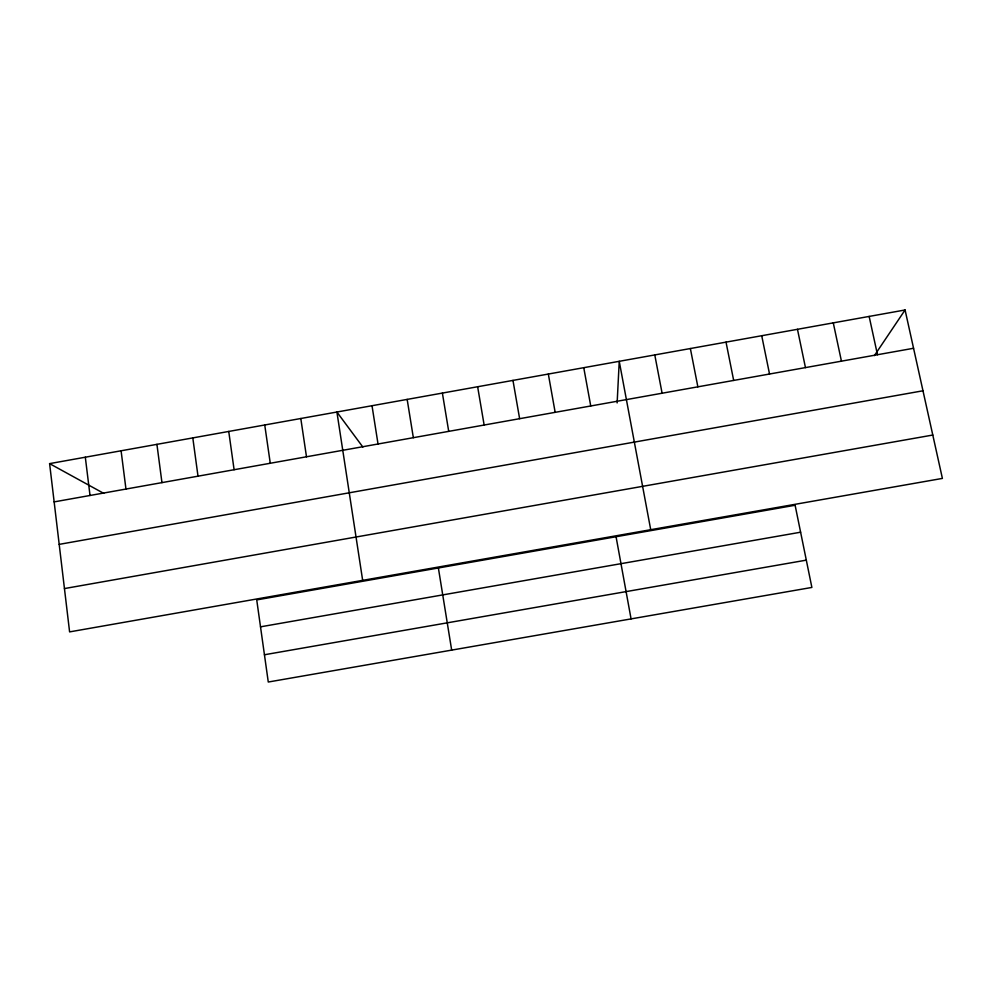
<?xml version="1.0" encoding="UTF-8"?>
<svg xmlns="http://www.w3.org/2000/svg" width="992" height="992" viewBox="0 0 992 992"><rect width="100%" height="100%" fill="white"/><g stroke="black" fill="none" stroke-linecap="round" stroke-linejoin="round"><path stroke-width="1.49" d="M617.136 402.926L619.244 361.311L650.715 529.716M874.386 355.62L905.076 309.975L942.4 478.417L69.601 631.892L49.6 463.624L905.076 309.975M54.151 501.89L913.558 348.279M59.198 544.372L922.982 390.786M64.455 588.566L932.79 435.042M260.512 626.832L800.618 532.208M264.442 654.757L806.31 560.145M49.6 463.624L103.714 493.359M362.861 447.045L336.908 412.027L362.663 580.37M869.153 316.436L877.474 354.727M833.28 322.871L841.439 361.162M797.469 329.307L805.454 367.598M761.72 335.73L769.532 374.021M726.02 342.141L733.671 380.432M690.37 348.539L697.86 386.83M654.782 354.938L662.098 393.229M616.057 536.734L631.073 618.896M583.755 367.685L590.748 405.976M548.328 374.046L555.16 412.337M512.963 380.407L519.622 418.686M477.636 386.744L484.146 425.035M442.382 393.08L448.719 431.371M438.377 567.97L451.67 650.12M407.166 399.404L413.342 437.683M372.012 405.716L378.026 444.007M300.799 418.512L306.491 456.791M264.74 424.985L270.27 463.264M228.743 431.446L234.1 469.724M192.808 437.906L198.003 476.185M156.922 444.354L161.956 482.62M121.086 450.79L125.959 489.056M85.312 457.213L90.024 495.479M795.113 505.25L256.73 599.912L268.274 682.025L811.878 587.438L795.113 505.25"/></g></svg>
